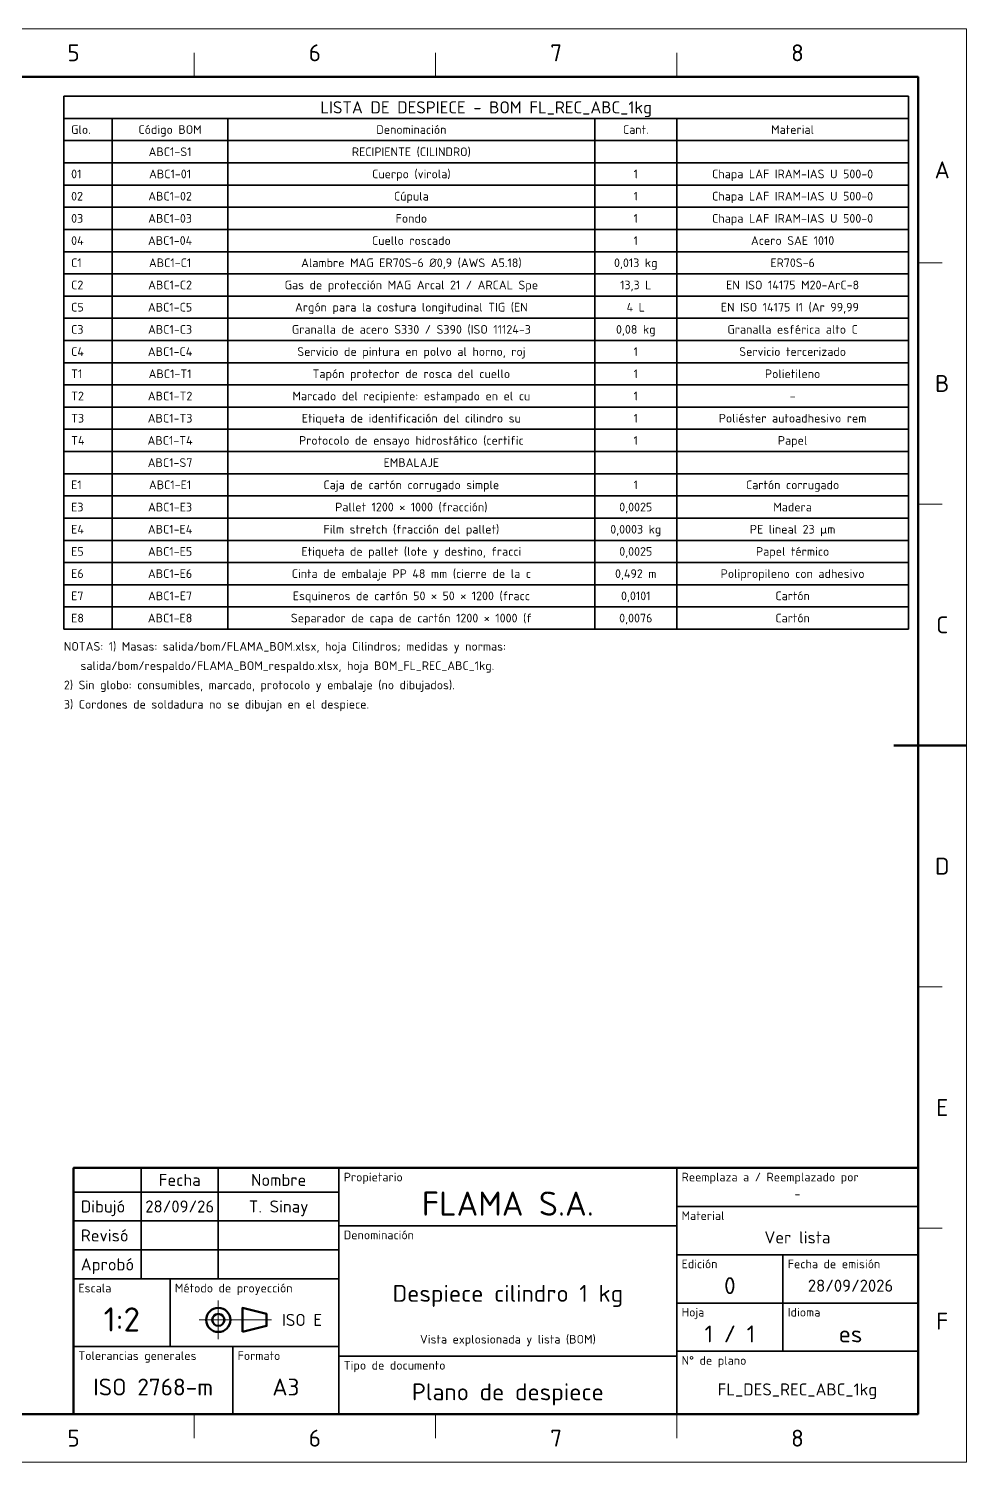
# Model space of a CAD drawing. Header units: millimetres. Extents: x 0 to 420, y 0 to 297.
# Drawn here: x 225.7 to 420, y 0 to 297 of the extents above; entities that cross this region are included whole.
import ezdxf
from ezdxf.enums import TextEntityAlignment as Align

# ---------------------------------------------------------------- set-up
doc = ezdxf.new("R2010")
doc.units = ezdxf.units.MM
doc.linetypes.add('IRAM-F-TRAZO-PUNTO', pattern=[20, 15, -2, 1, -2])
for name, color, linetype, lineweight in [('01-VISIBLE', 7, 'CONTINUOUS', 70), ('03-EJE', 1, 'IRAM-F-TRAZO-PUNTO', 18), ('06-TEXTO', 7, 'CONTINUOUS', 25), ('07-RECUADRO', 7, 'CONTINUOUS', 70), ('08-FINA', 5, 'CONTINUOUS', 18), ('10-ROTULO', 7, 'CONTINUOUS', 35), ('11-TEXTO-ROTULO', 7, 'CONTINUOUS', 25)]:
    doc.layers.add(name, color=color, linetype=linetype, lineweight=lineweight)
doc.styles.add('ISO3098', font='isocpeur.ttf')

msp = doc.modelspace()

# ---------------------------------------------------------------- linework, layer by layer
at = {"layer": '01-VISIBLE'}
msp.add_lwpolyline([(270, 27), (275, 28.25), (275, 30.75), (270, 32)], close=True, dxfattribs=at)
for radius in [2.5, 1.25]:
    msp.add_circle((265, 29.5), radius, dxfattribs=at)
at = {"layer": '03-EJE'}
for p, q in [((265, 25.5), (265, 33.5)), ((261, 29.5), (276.5, 29.5))]:
    msp.add_line(p, q, dxfattribs=at)
at = {"layer": '07-RECUADRO'}
msp.add_line((420, 148.5), (405, 148.5), dxfattribs=at)
for points in [[(25, 10), (410, 10), (410, 287), (25, 287)], [(235, 10), (410, 10), (410, 61), (235, 61)]]:
    msp.add_lwpolyline(points, close=True, dxfattribs=at)
at = {"layer": '08-FINA'}
for p, q in [((260, 287), (260, 292)), ((310, 287), (310, 292)), ((360, 287), (360, 292)), ((410, 248.5), (415, 248.5)), ((410, 198.5), (415, 198.5)), ((410, 98.5), (415, 98.5)), ((410, 48.5), (415, 48.5)), ((260, 10), (260, 5)), ((310, 10), (310, 5)), ((360, 10), (360, 5))]:
    msp.add_line(p, q, dxfattribs=at)
msp.add_lwpolyline([(0, 0), (420, 0), (420, 297), (0, 297)], close=True, dxfattribs=at)
at = {"layer": '10-ROTULO'}
for points in [[(233, 278.4), (408, 278.4), (408, 283), (233, 283)], [(233, 273.8), (243, 273.8), (243, 278.4), (233, 278.4)], [(243, 273.8), (267, 273.8), (267, 278.4), (243, 278.4)], [(267, 273.8), (343, 273.8), (343, 278.4), (267, 278.4)], [(343, 273.8), (360, 273.8), (360, 278.4), (343, 278.4)], [(360, 273.8), (408, 273.8), (408, 278.4), (360, 278.4)], [(233, 269.2), (243, 269.2), (243, 273.8), (233, 273.8)], [(243, 269.2), (267, 269.2), (267, 273.8), (243, 273.8)], [(267, 269.2), (343, 269.2), (343, 273.8), (267, 273.8)], [(343, 269.2), (360, 269.2), (360, 273.8), (343, 273.8)], [(360, 269.2), (408, 269.2), (408, 273.8), (360, 273.8)], [(233, 264.6), (243, 264.6), (243, 269.2), (233, 269.2)], [(243, 264.6), (267, 264.6), (267, 269.2), (243, 269.2)], [(267, 264.6), (343, 264.6), (343, 269.2), (267, 269.2)], [(343, 264.6), (360, 264.6), (360, 269.2), (343, 269.2)], [(360, 264.6), (408, 264.6), (408, 269.2), (360, 269.2)], [(233, 260), (243, 260), (243, 264.6), (233, 264.6)], [(243, 260), (267, 260), (267, 264.6), (243, 264.6)], [(267, 260), (343, 260), (343, 264.6), (267, 264.6)], [(343, 260), (360, 260), (360, 264.6), (343, 264.6)], [(360, 260), (408, 260), (408, 264.6), (360, 264.6)], [(233, 255.4), (243, 255.4), (243, 260), (233, 260)], [(243, 255.4), (267, 255.4), (267, 260), (243, 260)], [(267, 255.4), (343, 255.4), (343, 260), (267, 260)], [(343, 255.4), (360, 255.4), (360, 260), (343, 260)], [(360, 255.4), (408, 255.4), (408, 260), (360, 260)], [(233, 250.8), (243, 250.8), (243, 255.4), (233, 255.4)], [(243, 250.8), (267, 250.8), (267, 255.4), (243, 255.4)], [(267, 250.8), (343, 250.8), (343, 255.4), (267, 255.4)], [(343, 250.8), (360, 250.8), (360, 255.4), (343, 255.4)], [(360, 250.8), (408, 250.8), (408, 255.4), (360, 255.4)], [(233, 246.2), (243, 246.2), (243, 250.8), (233, 250.8)], [(243, 246.2), (267, 246.2), (267, 250.8), (243, 250.8)], [(267, 246.2), (343, 246.2), (343, 250.8), (267, 250.8)], [(343, 246.2), (360, 246.2), (360, 250.8), (343, 250.8)], [(360, 246.2), (408, 246.2), (408, 250.8), (360, 250.8)], [(233, 241.6), (243, 241.6), (243, 246.2), (233, 246.2)], [(243, 241.6), (267, 241.6), (267, 246.2), (243, 246.2)], [(267, 241.6), (343, 241.6), (343, 246.2), (267, 246.2)], [(343, 241.6), (360, 241.6), (360, 246.2), (343, 246.2)], [(360, 241.6), (408, 241.6), (408, 246.2), (360, 246.2)], [(233, 237), (243, 237), (243, 241.6), (233, 241.6)], [(243, 237), (267, 237), (267, 241.6), (243, 241.6)], [(267, 237), (343, 237), (343, 241.6), (267, 241.6)], [(343, 237), (360, 237), (360, 241.6), (343, 241.6)], [(360, 237), (408, 237), (408, 241.6), (360, 241.6)], [(233, 232.4), (243, 232.4), (243, 237), (233, 237)], [(243, 232.4), (267, 232.4), (267, 237), (243, 237)], [(267, 232.4), (343, 232.4), (343, 237), (267, 237)], [(343, 232.4), (360, 232.4), (360, 237), (343, 237)], [(360, 232.4), (408, 232.4), (408, 237), (360, 237)], [(233, 227.8), (243, 227.8), (243, 232.4), (233, 232.4)], [(243, 227.8), (267, 227.8), (267, 232.4), (243, 232.4)], [(267, 227.8), (343, 227.8), (343, 232.4), (267, 232.4)], [(343, 227.8), (360, 227.8), (360, 232.4), (343, 232.4)], [(360, 227.8), (408, 227.8), (408, 232.4), (360, 232.4)], [(233, 223.2), (243, 223.2), (243, 227.8), (233, 227.8)], [(243, 223.2), (267, 223.2), (267, 227.8), (243, 227.8)], [(267, 223.2), (343, 223.2), (343, 227.8), (267, 227.8)], [(343, 223.2), (360, 223.2), (360, 227.8), (343, 227.8)], [(360, 223.2), (408, 223.2), (408, 227.8), (360, 227.8)], [(233, 218.6), (243, 218.6), (243, 223.2), (233, 223.2)], [(243, 218.6), (267, 218.6), (267, 223.2), (243, 223.2)], [(267, 218.6), (343, 218.6), (343, 223.2), (267, 223.2)], [(343, 218.6), (360, 218.6), (360, 223.2), (343, 223.2)], [(360, 218.6), (408, 218.6), (408, 223.2), (360, 223.2)], [(233, 214), (243, 214), (243, 218.6), (233, 218.6)], [(243, 214), (267, 214), (267, 218.6), (243, 218.6)], [(267, 214), (343, 214), (343, 218.6), (267, 218.6)], [(343, 214), (360, 214), (360, 218.6), (343, 218.6)], [(360, 214), (408, 214), (408, 218.6), (360, 218.6)], [(233, 209.4), (243, 209.4), (243, 214), (233, 214)], [(243, 209.4), (267, 209.4), (267, 214), (243, 214)], [(267, 209.4), (343, 209.4), (343, 214), (267, 214)], [(343, 209.4), (360, 209.4), (360, 214), (343, 214)], [(360, 209.4), (408, 209.4), (408, 214), (360, 214)], [(233, 204.8), (243, 204.8), (243, 209.4), (233, 209.4)], [(243, 204.8), (267, 204.8), (267, 209.4), (243, 209.4)], [(267, 204.8), (343, 204.8), (343, 209.4), (267, 209.4)], [(343, 204.8), (360, 204.8), (360, 209.4), (343, 209.4)], [(360, 204.8), (408, 204.8), (408, 209.4), (360, 209.4)], [(233, 200.2), (243, 200.2), (243, 204.8), (233, 204.8)], [(243, 200.2), (267, 200.2), (267, 204.8), (243, 204.8)], [(267, 200.2), (343, 200.2), (343, 204.8), (267, 204.8)], [(343, 200.2), (360, 200.2), (360, 204.8), (343, 204.8)], [(360, 200.2), (408, 200.2), (408, 204.8), (360, 204.8)], [(233, 195.6), (243, 195.6), (243, 200.2), (233, 200.2)], [(243, 195.6), (267, 195.6), (267, 200.2), (243, 200.2)], [(267, 195.6), (343, 195.6), (343, 200.2), (267, 200.2)], [(343, 195.6), (360, 195.6), (360, 200.2), (343, 200.2)], [(360, 195.6), (408, 195.6), (408, 200.2), (360, 200.2)], [(233, 191), (243, 191), (243, 195.6), (233, 195.6)], [(243, 191), (267, 191), (267, 195.6), (243, 195.6)], [(267, 191), (343, 191), (343, 195.6), (267, 195.6)], [(343, 191), (360, 191), (360, 195.6), (343, 195.6)], [(360, 191), (408, 191), (408, 195.6), (360, 195.6)], [(233, 186.4), (243, 186.4), (243, 191), (233, 191)], [(243, 186.4), (267, 186.4), (267, 191), (243, 191)], [(267, 186.4), (343, 186.4), (343, 191), (267, 191)], [(343, 186.4), (360, 186.4), (360, 191), (343, 191)], [(360, 186.4), (408, 186.4), (408, 191), (360, 191)], [(233, 181.8), (243, 181.8), (243, 186.4), (233, 186.4)], [(243, 181.8), (267, 181.8), (267, 186.4), (243, 186.4)], [(267, 181.8), (343, 181.8), (343, 186.4), (267, 186.4)], [(343, 181.8), (360, 181.8), (360, 186.4), (343, 186.4)], [(360, 181.8), (408, 181.8), (408, 186.4), (360, 186.4)], [(233, 177.2), (243, 177.2), (243, 181.8), (233, 181.8)], [(243, 177.2), (267, 177.2), (267, 181.8), (243, 181.8)], [(267, 177.2), (343, 177.2), (343, 181.8), (267, 181.8)], [(343, 177.2), (360, 177.2), (360, 181.8), (343, 181.8)], [(360, 177.2), (408, 177.2), (408, 181.8), (360, 181.8)], [(233, 172.6), (243, 172.6), (243, 177.2), (233, 177.2)], [(243, 172.6), (267, 172.6), (267, 177.2), (243, 177.2)], [(267, 172.6), (343, 172.6), (343, 177.2), (267, 177.2)], [(343, 172.6), (360, 172.6), (360, 177.2), (343, 177.2)], [(360, 172.6), (408, 172.6), (408, 177.2), (360, 177.2)], [(235, 56), (249, 56), (249, 61), (235, 61)], [(249, 56), (265, 56), (265, 61), (249, 61)], [(265, 56), (290, 56), (290, 61), (265, 61)], [(290, 49), (360, 49), (360, 61), (290, 61)], [(360, 53), (410, 53), (410, 61), (360, 61)], [(235, 50), (249, 50), (249, 56), (235, 56)], [(249, 50), (265, 50), (265, 56), (249, 56)], [(265, 50), (290, 50), (290, 56), (265, 56)], [(360, 43), (410, 43), (410, 53), (360, 53)], [(235, 44), (249, 44), (249, 50), (235, 50)], [(249, 44), (265, 44), (265, 50), (249, 50)], [(265, 44), (290, 44), (290, 50), (265, 50)], [(290, 22), (360, 22), (360, 49), (290, 49)], [(235, 38), (249, 38), (249, 44), (235, 44)], [(249, 38), (265, 38), (265, 44), (249, 44)], [(265, 38), (290, 38), (290, 44), (265, 44)], [(360, 33), (382, 33), (382, 43), (360, 43)], [(382, 33), (410, 33), (410, 43), (382, 43)], [(235, 24), (255, 24), (255, 38), (235, 38)], [(255, 24), (290, 24), (290, 38), (255, 38)], [(360, 23), (382, 23), (382, 33), (360, 33)], [(382, 23), (410, 23), (410, 33), (382, 33)], [(235, 10), (268, 10), (268, 24), (235, 24)], [(268, 10), (290, 10), (290, 24), (268, 24)], [(290, 10), (360, 10), (360, 22), (290, 22)], [(360, 10), (410, 10), (410, 23), (360, 23)]]:
    msp.add_lwpolyline(points, close=True, dxfattribs=at)

# ---------------------------------------------------------------- texts
at = {"layer": '06-TEXTO', "style": 'ISO3098'}
for s, height, p in [('5', 3.5, (235, 292)), ('6', 3.5, (285, 292)), ('7', 3.5, (335, 292)), ('8', 3.5, (385, 292)), ('LISTA DE DESPIECE - BOM FL_REC_ABC_1kg', 2.5, (320.5, 280.7)), ('Código BOM', 1.8, (255, 276.1)), ('Denominación', 1.8, (305, 276.1)), ('Cant.', 1.8, (351.5, 276.1)), ('Material', 1.8, (384, 276.1)), ('ABC1-S1', 1.8, (255, 271.5)), ('RECIPIENTE (CILINDRO)', 1.8, (305, 271.5)), ('ABC1-01', 1.8, (255, 266.9)), ('Cuerpo (virola)', 1.8, (305, 266.9)), ('1', 1.8, (351.5, 266.9)), ('Chapa LAF IRAM-IAS U 500-0', 1.8, (384, 266.9)), ('A', 3.5, (415, 267.75)), ('ABC1-02', 1.8, (255, 262.3)), ('Cúpula', 1.8, (305, 262.3)), ('1', 1.8, (351.5, 262.3)), ('Chapa LAF IRAM-IAS U 500-0', 1.8, (384, 262.3)), ('ABC1-03', 1.8, (255, 257.7)), ('Fondo', 1.8, (305, 257.7)), ('1', 1.8, (351.5, 257.7)), ('Chapa LAF IRAM-IAS U 500-0', 1.8, (384, 257.7)), ('ABC1-04', 1.8, (255, 253.1)), ('Cuello roscado', 1.8, (305, 253.1)), ('1', 1.8, (351.5, 253.1)), ('Acero SAE 1010', 1.8, (384, 253.1)), ('Alambre MAG ER70S-6 Ø0,9 (AWS A5.18)', 1.8, (305, 248.5)), ('ABC1-C1', 1.8, (255, 248.5)), ('0,013 kg', 1.8, (351.5, 248.5)), ('ER70S-6', 1.8, (384, 248.5)), ('ABC1-C2', 1.8, (255, 243.9)), ('Gas de protección MAG Arcal 21 / ARCAL Spe', 1.8, (305, 243.9)), ('13,3 L', 1.8, (351.5, 243.9)), ('EN ISO 14175 M20-ArC-8', 1.8, (384, 243.9)), ('ABC1-C5', 1.8, (255, 239.3)), ('Argón para la costura longitudinal TIG (EN', 1.8, (305, 239.3)), ('4 L', 1.8, (351.5, 239.3)), ('EN ISO 14175 I1 (Ar 99,99 ', 1.8, (384, 239.3)), ('ABC1-C3', 1.8, (255, 234.7)), ('Granalla de acero S330 / S390 (ISO 11124-3', 1.8, (305, 234.7)), ('0,08 kg', 1.8, (351.5, 234.7)), ('Granalla esférica alto C', 1.8, (384, 234.7)), ('ABC1-C4', 1.8, (255, 230.1)), ('Servicio de pintura en polvo al horno, roj', 1.8, (305, 230.1)), ('1', 1.8, (351.5, 230.1)), ('Servicio tercerizado', 1.8, (384, 230.1)), ('ABC1-T1', 1.8, (255, 225.5)), ('Tapón protector de rosca del cuello', 1.8, (305, 225.5)), ('1', 1.8, (351.5, 225.5)), ('Polietileno', 1.8, (384, 225.5)), ('B', 3.5, (415, 223.5)), ('ABC1-T2', 1.8, (255, 220.9)), ('Marcado del recipiente: estampado en el cu', 1.8, (305, 220.9)), ('1', 1.8, (351.5, 220.9)), ('-', 1.8, (384, 220.9)), ('ABC1-T3', 1.8, (255, 216.3)), ('Etiqueta de identificación del cilindro su', 1.8, (305, 216.3)), ('1', 1.8, (351.5, 216.3)), ('Poliéster autoadhesivo rem', 1.8, (384, 216.3)), ('ABC1-T4', 1.8, (255, 211.7)), ('Protocolo de ensayo hidrostático (certific', 1.8, (305, 211.7)), ('1', 1.8, (351.5, 211.7)), ('Papel', 1.8, (384, 211.7)), ('ABC1-S7', 1.8, (255, 207.1)), ('EMBALAJE', 1.8, (305, 207.1)), ('ABC1-E1', 1.8, (255, 202.5)), ('Caja de cartón corrugado simple', 1.8, (305, 202.5)), ('1', 1.8, (351.5, 202.5)), ('Cartón corrugado', 1.8, (384, 202.5)), ('ABC1-E3', 1.8, (255, 197.9)), ('Pallet 1200 × 1000 (fracción)', 1.8, (305, 197.9)), ('0,0025', 1.8, (351.5, 197.9)), ('Madera', 1.8, (384, 197.9)), ('ABC1-E4', 1.8, (255, 193.3)), ('Film stretch (fracción del pallet)', 1.8, (305, 193.3)), ('0,0003 kg', 1.8, (351.5, 193.3)), ('PE lineal 23 µm', 1.8, (384, 193.3)), ('ABC1-E5', 1.8, (255, 188.7)), ('Etiqueta de pallet (lote y destino, fracci', 1.8, (305, 188.7)), ('0,0025', 1.8, (351.5, 188.7)), ('Papel térmico', 1.8, (384, 188.7)), ('ABC1-E6', 1.8, (255, 184.1)), ('Cinta de embalaje PP 48 mm (cierre de la c', 1.8, (305, 184.1)), ('0,492 m', 1.8, (351.5, 184.1)), ('Polipropileno con adhesivo', 1.8, (384, 184.1)), ('ABC1-E7', 1.8, (255, 179.5)), ('Esquineros de cartón 50 × 50 × 1200 (fracc', 1.8, (305, 179.5)), ('0,0101', 1.8, (351.5, 179.5)), ('Cartón', 1.8, (384, 179.5)), ('ABC1-E8', 1.8, (255, 174.9)), ('Separador de capa de cartón 1200 × 1000 (f', 1.8, (305, 174.9)), ('0,0076', 1.8, (351.5, 174.9)), ('Cartón', 1.8, (384, 174.9)), ('C', 3.5, (415, 173.5)), ('D', 3.5, (415, 123.5)), ('E', 3.5, (415, 73.5)), ('F', 3.5, (415, 29.25)), ('5', 3.5, (235, 5)), ('6', 3.5, (285, 5)), ('7', 3.5, (335, 5)), ('8', 3.5, (385, 5))]:
    msp.add_text(s, height=height, dxfattribs=at).set_placement(p, align=Align.MIDDLE_CENTER)
for s, p in [('Glo.', (234.5, 276.1)), ('01', (234.5, 266.9)), ('02', (234.5, 262.3)), ('03', (234.5, 257.7)), ('04', (234.5, 253.1)), ('C1', (234.5, 248.5)), ('C2', (234.5, 243.9)), ('C5', (234.5, 239.3)), ('C3', (234.5, 234.7)), ('C4', (234.5, 230.1)), ('T1', (234.5, 225.5)), ('T2', (234.5, 220.9)), ('T3', (234.5, 216.3)), ('T4', (234.5, 211.7)), ('E1', (234.5, 202.5)), ('E3', (234.5, 197.9)), ('E4', (234.5, 193.3)), ('E5', (234.5, 188.7)), ('E6', (234.5, 184.1)), ('E7', (234.5, 179.5)), ('E8', (234.5, 174.9))]:
    msp.add_text(s, height=1.8, dxfattribs=at).set_placement(p, align=Align.MIDDLE_LEFT)
for s, p in [('NOTAS: 1) Masas: salida/bom/FLAMA_BOM.xlsx, hoja Cilindros; medidas y normas:', (233, 167.6)), ('   salida/bom/respaldo/FLAMA_BOM_respaldo.xlsx, hoja BOM_FL_REC_ABC_1kg.', (233, 163.6)), ('2) Sin globo: consumibles, marcado, protocolo y embalaje (no dibujados).', (233, 159.6)), ('3) Cordones de soldadura no se dibujan en el despiece.', (233, 155.6))]:
    msp.add_text(s, height=1.8, dxfattribs=at).set_placement(p, align=Align.BOTTOM_LEFT)
at = {"layer": '11-TEXTO-ROTULO', "style": 'ISO3098'}
for s, height, p in [('Fecha', 2.5, (257, 58.5)), ('Nombre', 2.5, (277.5, 58.5)), ('28/09/26', 2.5, (257, 53)), ('T. Sinay', 2.5, (277.5, 53)), ('FLAMA S.A.', 5, (325, 53.6)), ('-', 1.8, (385, 55.6)), ('Ver lista', 2.5, (385, 46.6)), ('Despiece cilindro 1 kg', 3.5, (325, 35)), ('0', 3.5, (371, 36.6)), ('28/09/2026', 2.5, (396, 36.6)), ('1:2', 5, (245, 29.6)), ('1 / 1', 3.5, (371, 26.6)), ('es', 3.5, (396, 26.6)), ('Vista explosionada y lista (BOM)', 1.8, (325, 25.5)), ('ISO 2768-m', 3.5, (251.5, 15.6)), ('A3', 3.5, (279, 15.6)), ('Plano de despiece', 3.5, (325, 14.6)), ('FL_DES_REC_ABC_1kg', 2.5, (385, 15.1))]:
    msp.add_text(s, height=height, dxfattribs=at).set_placement(p, align=Align.MIDDLE_CENTER)
for s, p in [('Propietario', (291, 60)), ('Reemplaza a / Reemplazado por', (361, 60)), ('Material', (361, 52)), ('Denominación', (291, 48)), ('Edición', (361, 42)), ('Fecha de emisión', (383, 42)), ('Escala', (236, 37)), ('Método de proyección', (256, 37)), ('Hoja', (361, 32)), ('Idioma', (383, 32)), ('Tolerancias generales', (236, 23)), ('Formato', (269, 23)), ('Tipo de documento', (291, 21)), ('N° de plano', (361, 22))]:
    msp.add_text(s, height=1.8, dxfattribs=at).set_placement(p, align=Align.TOP_LEFT)
for s, p in [('Dibujó', (236.5, 53)), ('Revisó', (236.5, 47)), ('Aprobó', (236.5, 41))]:
    msp.add_text(s, height=2.5, dxfattribs=at).set_placement(p, align=Align.MIDDLE_LEFT)
msp.add_text('ISO E', height=2.5, dxfattribs=at).set_placement((286.5, 29.5), align=Align.MIDDLE_RIGHT)

doc.saveas('drawing.dxf')
